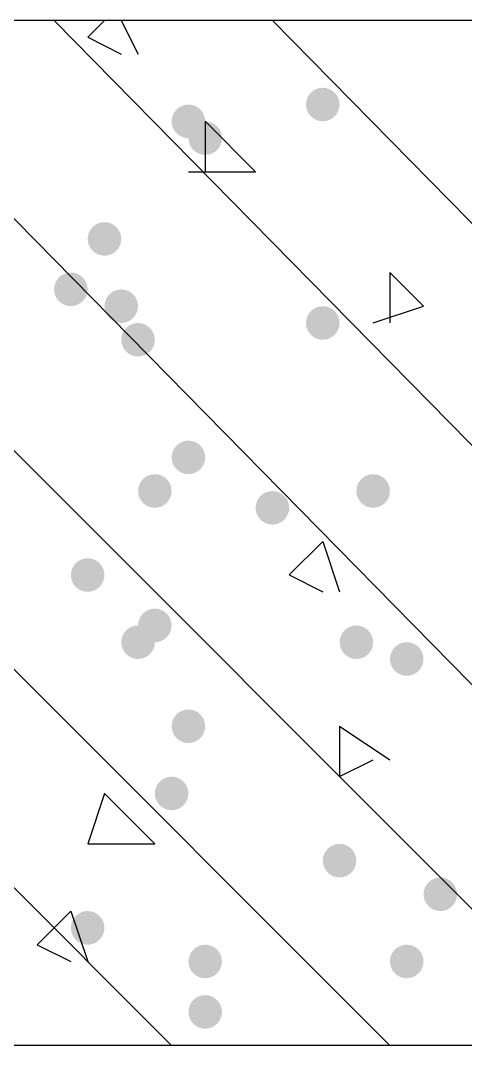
# Model space of a CAD drawing. Header units: inches. Extents: x 11 to 286, y 6 to 196.
# Drawn here: x 76.383 to 77.505, y 157.409 to 159.992 of the extents above; entities that cross this region are included whole.
import ezdxf

# ---------------------------------------------------------------- set-up
doc = ezdxf.new("R2010")
doc.units = ezdxf.units.IN
doc.header["$MEASUREMENT"] = 0
doc.layers.add('PDF_几何图形', color=7, linetype='Continuous')
doc.layers.add('PDF_实体填充', color=7, linetype='Continuous', true_color=0xffffff)

msp = doc.modelspace()

# ---------------------------------------------------------------- hatches: boundary and pattern name
at = {"layer": 'PDF_实体填充', "transparency": 33554559}
h = msp.add_hatch(color=7, dxfattribs=at)
edge = h.paths.add_edge_path(flags=0)
edge.add_spline(control_points=[(77.1878, 159.7801), (77.1878, 159.7568), (77.1687, 159.7378), (77.1454, 159.7378)], knot_values=[0, 0, 0, 0, 1, 1, 1, 1], degree=3, periodic=0)
edge.add_spline(control_points=[(77.1454, 159.7378), (77.1222, 159.7378), (77.1031, 159.7568), (77.1031, 159.7801)], knot_values=[0, 0, 0, 0, 1, 1, 1, 1], degree=3, periodic=0)
edge.add_line((77.1031, 159.7801), (77.1031, 159.7801))
edge.add_spline(control_points=[(77.1031, 159.7801), (77.1031, 159.8034), (77.1222, 159.8224), (77.1454, 159.8224)], knot_values=[0, 0, 0, 0, 1, 1, 1, 1], degree=3, periodic=0)
edge.add_spline(control_points=[(77.1454, 159.8224), (77.1687, 159.8224), (77.1878, 159.8034), (77.1878, 159.7801)], knot_values=[0, 0, 0, 0, 1, 1, 1, 1], degree=3, periodic=0)
edge.add_line((77.1878, 159.7801), (77.1878, 159.7801))
edge.add_line((77.1878, 159.7801), (77.1878, 159.7801))
h = msp.add_hatch(color=7, dxfattribs=at)
edge = h.paths.add_edge_path(flags=0)
edge.add_spline(control_points=[(76.8491, 159.7378), (76.8491, 159.7145), (76.8301, 159.6954), (76.8068, 159.6954)], knot_values=[0, 0, 0, 0, 1, 1, 1, 1], degree=3, periodic=0)
edge.add_spline(control_points=[(76.8068, 159.6954), (76.7835, 159.6954), (76.7644, 159.7145), (76.7644, 159.7378)], knot_values=[0, 0, 0, 0, 1, 1, 1, 1], degree=3, periodic=0)
edge.add_line((76.7644, 159.7378), (76.7644, 159.7378))
edge.add_spline(control_points=[(76.7644, 159.7378), (76.7644, 159.7611), (76.7835, 159.7801), (76.8068, 159.7801)], knot_values=[0, 0, 0, 0, 1, 1, 1, 1], degree=3, periodic=0)
edge.add_spline(control_points=[(76.8068, 159.7801), (76.8301, 159.7801), (76.8491, 159.7611), (76.8491, 159.7378)], knot_values=[0, 0, 0, 0, 1, 1, 1, 1], degree=3, periodic=0)
edge.add_line((76.8491, 159.7378), (76.8491, 159.7378))
edge.add_line((76.8491, 159.7378), (76.8491, 159.7378))
h = msp.add_hatch(color=7, dxfattribs=at)
edge = h.paths.add_edge_path(flags=0)
edge.add_spline(control_points=[(76.8914, 159.6954), (76.8914, 159.6722), (76.8724, 159.6531), (76.8491, 159.6531)], knot_values=[0, 0, 0, 0, 1, 1, 1, 1], degree=3, periodic=0)
edge.add_spline(control_points=[(76.8491, 159.6531), (76.8258, 159.6531), (76.8068, 159.6722), (76.8068, 159.6954)], knot_values=[0, 0, 0, 0, 1, 1, 1, 1], degree=3, periodic=0)
edge.add_line((76.8068, 159.6954), (76.8068, 159.6954))
edge.add_spline(control_points=[(76.8068, 159.6954), (76.8068, 159.7187), (76.8258, 159.7378), (76.8491, 159.7378)], knot_values=[0, 0, 0, 0, 1, 1, 1, 1], degree=3, periodic=0)
edge.add_spline(control_points=[(76.8491, 159.7378), (76.8724, 159.7378), (76.8914, 159.7187), (76.8914, 159.6954)], knot_values=[0, 0, 0, 0, 1, 1, 1, 1], degree=3, periodic=0)
edge.add_line((76.8914, 159.6954), (76.8914, 159.6954))
edge.add_line((76.8914, 159.6954), (76.8914, 159.6954))
h = msp.add_hatch(color=7, dxfattribs=at)
edge = h.paths.add_edge_path(flags=0)
edge.add_spline(control_points=[(76.6374, 159.4414), (76.6374, 159.4182), (76.6184, 159.3991), (76.5951, 159.3991)], knot_values=[0, 0, 0, 0, 1, 1, 1, 1], degree=3, periodic=0)
edge.add_spline(control_points=[(76.5951, 159.3991), (76.5718, 159.3991), (76.5528, 159.4182), (76.5528, 159.4414)], knot_values=[0, 0, 0, 0, 1, 1, 1, 1], degree=3, periodic=0)
edge.add_line((76.5528, 159.4414), (76.5528, 159.4414))
edge.add_spline(control_points=[(76.5528, 159.4414), (76.5528, 159.4647), (76.5718, 159.4838), (76.5951, 159.4838)], knot_values=[0, 0, 0, 0, 1, 1, 1, 1], degree=3, periodic=0)
edge.add_spline(control_points=[(76.5951, 159.4838), (76.6184, 159.4838), (76.6374, 159.4647), (76.6374, 159.4414)], knot_values=[0, 0, 0, 0, 1, 1, 1, 1], degree=3, periodic=0)
edge.add_line((76.6374, 159.4414), (76.6374, 159.4414))
edge.add_line((76.6374, 159.4414), (76.6374, 159.4414))
h = msp.add_hatch(color=7, dxfattribs=at)
edge = h.paths.add_edge_path(flags=0)
edge.add_spline(control_points=[(76.5528, 159.3144), (76.5528, 159.2912), (76.5337, 159.2721), (76.5104, 159.2721)], knot_values=[0, 0, 0, 0, 1, 1, 1, 1], degree=3, periodic=0)
edge.add_spline(control_points=[(76.5104, 159.2721), (76.4872, 159.2721), (76.4681, 159.2912), (76.4681, 159.3144)], knot_values=[0, 0, 0, 0, 1, 1, 1, 1], degree=3, periodic=0)
edge.add_line((76.4681, 159.3144), (76.4681, 159.3144))
edge.add_spline(control_points=[(76.4681, 159.3144), (76.4681, 159.3377), (76.4872, 159.3568), (76.5104, 159.3568)], knot_values=[0, 0, 0, 0, 1, 1, 1, 1], degree=3, periodic=0)
edge.add_spline(control_points=[(76.5104, 159.3568), (76.5337, 159.3568), (76.5528, 159.3377), (76.5528, 159.3144)], knot_values=[0, 0, 0, 0, 1, 1, 1, 1], degree=3, periodic=0)
edge.add_line((76.5528, 159.3144), (76.5528, 159.3144))
edge.add_line((76.5528, 159.3144), (76.5528, 159.3144))
h = msp.add_hatch(color=7, dxfattribs=at)
edge = h.paths.add_edge_path(flags=0)
edge.add_spline(control_points=[(76.6798, 159.2721), (76.6798, 159.2488), (76.6607, 159.2298), (76.6374, 159.2298)], knot_values=[0, 0, 0, 0, 1, 1, 1, 1], degree=3, periodic=0)
edge.add_spline(control_points=[(76.6374, 159.2298), (76.6142, 159.2298), (76.5951, 159.2488), (76.5951, 159.2721)], knot_values=[0, 0, 0, 0, 1, 1, 1, 1], degree=3, periodic=0)
edge.add_line((76.5951, 159.2721), (76.5951, 159.2721))
edge.add_spline(control_points=[(76.5951, 159.2721), (76.5951, 159.2954), (76.6142, 159.3144), (76.6374, 159.3144)], knot_values=[0, 0, 0, 0, 1, 1, 1, 1], degree=3, periodic=0)
edge.add_spline(control_points=[(76.6374, 159.3144), (76.6607, 159.3144), (76.6798, 159.2954), (76.6798, 159.2721)], knot_values=[0, 0, 0, 0, 1, 1, 1, 1], degree=3, periodic=0)
edge.add_line((76.6798, 159.2721), (76.6798, 159.2721))
edge.add_line((76.6798, 159.2721), (76.6798, 159.2721))
h = msp.add_hatch(color=7, dxfattribs=at)
edge = h.paths.add_edge_path(flags=0)
edge.add_spline(control_points=[(77.1878, 159.2298), (77.1878, 159.2065), (77.1687, 159.1874), (77.1454, 159.1874)], knot_values=[0, 0, 0, 0, 1, 1, 1, 1], degree=3, periodic=0)
edge.add_spline(control_points=[(77.1454, 159.1874), (77.1222, 159.1874), (77.1031, 159.2065), (77.1031, 159.2298)], knot_values=[0, 0, 0, 0, 1, 1, 1, 1], degree=3, periodic=0)
edge.add_line((77.1031, 159.2298), (77.1031, 159.2298))
edge.add_spline(control_points=[(77.1031, 159.2298), (77.1031, 159.2531), (77.1222, 159.2721), (77.1454, 159.2721)], knot_values=[0, 0, 0, 0, 1, 1, 1, 1], degree=3, periodic=0)
edge.add_spline(control_points=[(77.1454, 159.2721), (77.1687, 159.2721), (77.1878, 159.2531), (77.1878, 159.2298)], knot_values=[0, 0, 0, 0, 1, 1, 1, 1], degree=3, periodic=0)
edge.add_line((77.1878, 159.2298), (77.1878, 159.2298))
edge.add_line((77.1878, 159.2298), (77.1878, 159.2298))
h = msp.add_hatch(color=7, dxfattribs=at)
edge = h.paths.add_edge_path(flags=0)
edge.add_spline(control_points=[(76.7221, 159.1874), (76.7221, 159.1642), (76.7031, 159.1451), (76.6798, 159.1451)], knot_values=[0, 0, 0, 0, 1, 1, 1, 1], degree=3, periodic=0)
edge.add_spline(control_points=[(76.6798, 159.1451), (76.6565, 159.1451), (76.6374, 159.1642), (76.6374, 159.1874)], knot_values=[0, 0, 0, 0, 1, 1, 1, 1], degree=3, periodic=0)
edge.add_line((76.6374, 159.1874), (76.6374, 159.1874))
edge.add_spline(control_points=[(76.6374, 159.1874), (76.6374, 159.2107), (76.6565, 159.2298), (76.6798, 159.2298)], knot_values=[0, 0, 0, 0, 1, 1, 1, 1], degree=3, periodic=0)
edge.add_spline(control_points=[(76.6798, 159.2298), (76.7031, 159.2298), (76.7221, 159.2107), (76.7221, 159.1874)], knot_values=[0, 0, 0, 0, 1, 1, 1, 1], degree=3, periodic=0)
edge.add_line((76.7221, 159.1874), (76.7221, 159.1874))
edge.add_line((76.7221, 159.1874), (76.7221, 159.1874))
h = msp.add_hatch(color=7, dxfattribs=at)
edge = h.paths.add_edge_path(flags=0)
edge.add_spline(control_points=[(76.8491, 158.8911), (76.8491, 158.8678), (76.8301, 158.8488), (76.8068, 158.8488)], knot_values=[0, 0, 0, 0, 1, 1, 1, 1], degree=3, periodic=0)
edge.add_spline(control_points=[(76.8068, 158.8488), (76.7835, 158.8488), (76.7644, 158.8678), (76.7644, 158.8911)], knot_values=[0, 0, 0, 0, 1, 1, 1, 1], degree=3, periodic=0)
edge.add_line((76.7644, 158.8911), (76.7644, 158.8911))
edge.add_spline(control_points=[(76.7644, 158.8911), (76.7644, 158.9144), (76.7835, 158.9334), (76.8068, 158.9334)], knot_values=[0, 0, 0, 0, 1, 1, 1, 1], degree=3, periodic=0)
edge.add_spline(control_points=[(76.8068, 158.9334), (76.8301, 158.9334), (76.8491, 158.9144), (76.8491, 158.8911)], knot_values=[0, 0, 0, 0, 1, 1, 1, 1], degree=3, periodic=0)
edge.add_line((76.8491, 158.8911), (76.8491, 158.8911))
edge.add_line((76.8491, 158.8911), (76.8491, 158.8911))
h = msp.add_hatch(color=7, dxfattribs=at)
edge = h.paths.add_edge_path(flags=0)
edge.add_spline(control_points=[(76.7644, 158.8064), (76.7644, 158.7832), (76.7454, 158.7641), (76.7221, 158.7641)], knot_values=[0, 0, 0, 0, 1, 1, 1, 1], degree=3, periodic=0)
edge.add_spline(control_points=[(76.7221, 158.7641), (76.6988, 158.7641), (76.6798, 158.7832), (76.6798, 158.8064)], knot_values=[0, 0, 0, 0, 1, 1, 1, 1], degree=3, periodic=0)
edge.add_line((76.6798, 158.8064), (76.6798, 158.8064))
edge.add_spline(control_points=[(76.6798, 158.8064), (76.6798, 158.8297), (76.6988, 158.8488), (76.7221, 158.8488)], knot_values=[0, 0, 0, 0, 1, 1, 1, 1], degree=3, periodic=0)
edge.add_spline(control_points=[(76.7221, 158.8488), (76.7454, 158.8488), (76.7644, 158.8297), (76.7644, 158.8064)], knot_values=[0, 0, 0, 0, 1, 1, 1, 1], degree=3, periodic=0)
edge.add_line((76.7644, 158.8064), (76.7644, 158.8064))
edge.add_line((76.7644, 158.8064), (76.7644, 158.8064))
h = msp.add_hatch(color=7, dxfattribs=at)
edge = h.paths.add_edge_path(flags=0)
edge.add_spline(control_points=[(77.3148, 158.8064), (77.3148, 158.7832), (77.2957, 158.7641), (77.2724, 158.7641)], knot_values=[0, 0, 0, 0, 1, 1, 1, 1], degree=3, periodic=0)
edge.add_spline(control_points=[(77.2724, 158.7641), (77.2492, 158.7641), (77.2301, 158.7832), (77.2301, 158.8064)], knot_values=[0, 0, 0, 0, 1, 1, 1, 1], degree=3, periodic=0)
edge.add_line((77.2301, 158.8064), (77.2301, 158.8064))
edge.add_spline(control_points=[(77.2301, 158.8064), (77.2301, 158.8297), (77.2492, 158.8488), (77.2724, 158.8488)], knot_values=[0, 0, 0, 0, 1, 1, 1, 1], degree=3, periodic=0)
edge.add_spline(control_points=[(77.2724, 158.8488), (77.2957, 158.8488), (77.3148, 158.8297), (77.3148, 158.8064)], knot_values=[0, 0, 0, 0, 1, 1, 1, 1], degree=3, periodic=0)
edge.add_line((77.3148, 158.8064), (77.3148, 158.8064))
edge.add_line((77.3148, 158.8064), (77.3148, 158.8064))
h = msp.add_hatch(color=7, dxfattribs=at)
edge = h.paths.add_edge_path(flags=0)
edge.add_spline(control_points=[(77.0608, 158.7641), (77.0608, 158.7408), (77.0417, 158.7218), (77.0184, 158.7218)], knot_values=[0, 0, 0, 0, 1, 1, 1, 1], degree=3, periodic=0)
edge.add_spline(control_points=[(77.0184, 158.7218), (76.9952, 158.7218), (76.9761, 158.7408), (76.9761, 158.7641)], knot_values=[0, 0, 0, 0, 1, 1, 1, 1], degree=3, periodic=0)
edge.add_line((76.9761, 158.7641), (76.9761, 158.7641))
edge.add_spline(control_points=[(76.9761, 158.7641), (76.9761, 158.7874), (76.9952, 158.8064), (77.0184, 158.8064)], knot_values=[0, 0, 0, 0, 1, 1, 1, 1], degree=3, periodic=0)
edge.add_spline(control_points=[(77.0184, 158.8064), (77.0417, 158.8064), (77.0608, 158.7874), (77.0608, 158.7641)], knot_values=[0, 0, 0, 0, 1, 1, 1, 1], degree=3, periodic=0)
edge.add_line((77.0608, 158.7641), (77.0608, 158.7641))
edge.add_line((77.0608, 158.7641), (77.0608, 158.7641))
h = msp.add_hatch(color=7, dxfattribs=at)
edge = h.paths.add_edge_path(flags=0)
edge.add_spline(control_points=[(76.5951, 158.5948), (76.5951, 158.5715), (76.5761, 158.5524), (76.5528, 158.5524)], knot_values=[0, 0, 0, 0, 1, 1, 1, 1], degree=3, periodic=0)
edge.add_spline(control_points=[(76.5528, 158.5524), (76.5295, 158.5524), (76.5104, 158.5715), (76.5104, 158.5948)], knot_values=[0, 0, 0, 0, 1, 1, 1, 1], degree=3, periodic=0)
edge.add_line((76.5104, 158.5948), (76.5104, 158.5948))
edge.add_spline(control_points=[(76.5104, 158.5948), (76.5104, 158.6181), (76.5295, 158.6371), (76.5528, 158.6371)], knot_values=[0, 0, 0, 0, 1, 1, 1, 1], degree=3, periodic=0)
edge.add_spline(control_points=[(76.5528, 158.6371), (76.5761, 158.6371), (76.5951, 158.6181), (76.5951, 158.5948)], knot_values=[0, 0, 0, 0, 1, 1, 1, 1], degree=3, periodic=0)
edge.add_line((76.5951, 158.5948), (76.5951, 158.5948))
edge.add_line((76.5951, 158.5948), (76.5951, 158.5948))
h = msp.add_hatch(color=7, dxfattribs=at)
edge = h.paths.add_edge_path(flags=0)
edge.add_spline(control_points=[(76.7644, 158.4678), (76.7644, 158.4445), (76.7454, 158.4254), (76.7221, 158.4254)], knot_values=[0, 0, 0, 0, 1, 1, 1, 1], degree=3, periodic=0)
edge.add_spline(control_points=[(76.7221, 158.4254), (76.6988, 158.4254), (76.6798, 158.4445), (76.6798, 158.4678)], knot_values=[0, 0, 0, 0, 1, 1, 1, 1], degree=3, periodic=0)
edge.add_line((76.6798, 158.4678), (76.6798, 158.4678))
edge.add_spline(control_points=[(76.6798, 158.4678), (76.6798, 158.4911), (76.6988, 158.5101), (76.7221, 158.5101)], knot_values=[0, 0, 0, 0, 1, 1, 1, 1], degree=3, periodic=0)
edge.add_spline(control_points=[(76.7221, 158.5101), (76.7454, 158.5101), (76.7644, 158.4911), (76.7644, 158.4678)], knot_values=[0, 0, 0, 0, 1, 1, 1, 1], degree=3, periodic=0)
edge.add_line((76.7644, 158.4678), (76.7644, 158.4678))
edge.add_line((76.7644, 158.4678), (76.7644, 158.4678))
h = msp.add_hatch(color=7, dxfattribs=at)
edge = h.paths.add_edge_path(flags=0)
edge.add_spline(control_points=[(76.7221, 158.4254), (76.7221, 158.4022), (76.7031, 158.3831), (76.6798, 158.3831)], knot_values=[0, 0, 0, 0, 1, 1, 1, 1], degree=3, periodic=0)
edge.add_spline(control_points=[(76.6798, 158.3831), (76.6565, 158.3831), (76.6374, 158.4022), (76.6374, 158.4254)], knot_values=[0, 0, 0, 0, 1, 1, 1, 1], degree=3, periodic=0)
edge.add_line((76.6374, 158.4254), (76.6374, 158.4254))
edge.add_spline(control_points=[(76.6374, 158.4254), (76.6374, 158.4487), (76.6565, 158.4678), (76.6798, 158.4678)], knot_values=[0, 0, 0, 0, 1, 1, 1, 1], degree=3, periodic=0)
edge.add_spline(control_points=[(76.6798, 158.4678), (76.7031, 158.4678), (76.7221, 158.4487), (76.7221, 158.4254)], knot_values=[0, 0, 0, 0, 1, 1, 1, 1], degree=3, periodic=0)
edge.add_line((76.7221, 158.4254), (76.7221, 158.4254))
edge.add_line((76.7221, 158.4254), (76.7221, 158.4254))
h = msp.add_hatch(color=7, dxfattribs=at)
edge = h.paths.add_edge_path(flags=0)
edge.add_spline(control_points=[(77.2724, 158.4254), (77.2724, 158.4022), (77.2534, 158.3831), (77.2301, 158.3831)], knot_values=[0, 0, 0, 0, 1, 1, 1, 1], degree=3, periodic=0)
edge.add_spline(control_points=[(77.2301, 158.3831), (77.2068, 158.3831), (77.1878, 158.4022), (77.1878, 158.4254)], knot_values=[0, 0, 0, 0, 1, 1, 1, 1], degree=3, periodic=0)
edge.add_line((77.1878, 158.4254), (77.1878, 158.4254))
edge.add_spline(control_points=[(77.1878, 158.4254), (77.1878, 158.4487), (77.2068, 158.4678), (77.2301, 158.4678)], knot_values=[0, 0, 0, 0, 1, 1, 1, 1], degree=3, periodic=0)
edge.add_spline(control_points=[(77.2301, 158.4678), (77.2534, 158.4678), (77.2724, 158.4487), (77.2724, 158.4254)], knot_values=[0, 0, 0, 0, 1, 1, 1, 1], degree=3, periodic=0)
edge.add_line((77.2724, 158.4254), (77.2724, 158.4254))
edge.add_line((77.2724, 158.4254), (77.2724, 158.4254))
h = msp.add_hatch(color=7, dxfattribs=at)
edge = h.paths.add_edge_path(flags=0)
edge.add_spline(control_points=[(77.3994, 158.3831), (77.3994, 158.3598), (77.3804, 158.3408), (77.3571, 158.3408)], knot_values=[0, 0, 0, 0, 1, 1, 1, 1], degree=3, periodic=0)
edge.add_spline(control_points=[(77.3571, 158.3408), (77.3338, 158.3408), (77.3148, 158.3598), (77.3148, 158.3831)], knot_values=[0, 0, 0, 0, 1, 1, 1, 1], degree=3, periodic=0)
edge.add_line((77.3148, 158.3831), (77.3148, 158.3831))
edge.add_spline(control_points=[(77.3148, 158.3831), (77.3148, 158.4064), (77.3338, 158.4254), (77.3571, 158.4254)], knot_values=[0, 0, 0, 0, 1, 1, 1, 1], degree=3, periodic=0)
edge.add_spline(control_points=[(77.3571, 158.4254), (77.3804, 158.4254), (77.3994, 158.4064), (77.3994, 158.3831)], knot_values=[0, 0, 0, 0, 1, 1, 1, 1], degree=3, periodic=0)
edge.add_line((77.3994, 158.3831), (77.3994, 158.3831))
edge.add_line((77.3994, 158.3831), (77.3994, 158.3831))
h = msp.add_hatch(color=7, dxfattribs=at)
edge = h.paths.add_edge_path(flags=0)
edge.add_spline(control_points=[(76.8491, 158.2138), (76.8491, 158.1905), (76.8301, 158.1714), (76.8068, 158.1714)], knot_values=[0, 0, 0, 0, 1, 1, 1, 1], degree=3, periodic=0)
edge.add_spline(control_points=[(76.8068, 158.1714), (76.7835, 158.1714), (76.7644, 158.1905), (76.7644, 158.2138)], knot_values=[0, 0, 0, 0, 1, 1, 1, 1], degree=3, periodic=0)
edge.add_line((76.7644, 158.2138), (76.7644, 158.2138))
edge.add_spline(control_points=[(76.7644, 158.2138), (76.7644, 158.2371), (76.7835, 158.2561), (76.8068, 158.2561)], knot_values=[0, 0, 0, 0, 1, 1, 1, 1], degree=3, periodic=0)
edge.add_spline(control_points=[(76.8068, 158.2561), (76.8301, 158.2561), (76.8491, 158.2371), (76.8491, 158.2138)], knot_values=[0, 0, 0, 0, 1, 1, 1, 1], degree=3, periodic=0)
edge.add_line((76.8491, 158.2138), (76.8491, 158.2138))
edge.add_line((76.8491, 158.2138), (76.8491, 158.2138))
h = msp.add_hatch(color=7, dxfattribs=at)
edge = h.paths.add_edge_path(flags=0)
edge.add_spline(control_points=[(76.8068, 158.0444), (76.8068, 158.0212), (76.7877, 158.0021), (76.7644, 158.0021)], knot_values=[0, 0, 0, 0, 1, 1, 1, 1], degree=3, periodic=0)
edge.add_spline(control_points=[(76.7644, 158.0021), (76.7412, 158.0021), (76.7221, 158.0212), (76.7221, 158.0444)], knot_values=[0, 0, 0, 0, 1, 1, 1, 1], degree=3, periodic=0)
edge.add_line((76.7221, 158.0444), (76.7221, 158.0444))
edge.add_spline(control_points=[(76.7221, 158.0444), (76.7221, 158.0677), (76.7412, 158.0868), (76.7644, 158.0868)], knot_values=[0, 0, 0, 0, 1, 1, 1, 1], degree=3, periodic=0)
edge.add_spline(control_points=[(76.7644, 158.0868), (76.7877, 158.0868), (76.8068, 158.0677), (76.8068, 158.0444)], knot_values=[0, 0, 0, 0, 1, 1, 1, 1], degree=3, periodic=0)
edge.add_line((76.8068, 158.0444), (76.8068, 158.0444))
edge.add_line((76.8068, 158.0444), (76.8068, 158.0444))
h = msp.add_hatch(color=7, dxfattribs=at)
edge = h.paths.add_edge_path(flags=0)
edge.add_spline(control_points=[(77.2301, 157.8751), (77.2301, 157.8518), (77.2111, 157.8328), (77.1878, 157.8328)], knot_values=[0, 0, 0, 0, 1, 1, 1, 1], degree=3, periodic=0)
edge.add_spline(control_points=[(77.1878, 157.8328), (77.1645, 157.8328), (77.1454, 157.8518), (77.1454, 157.8751)], knot_values=[0, 0, 0, 0, 1, 1, 1, 1], degree=3, periodic=0)
edge.add_line((77.1454, 157.8751), (77.1454, 157.8751))
edge.add_spline(control_points=[(77.1454, 157.8751), (77.1454, 157.8984), (77.1645, 157.9174), (77.1878, 157.9174)], knot_values=[0, 0, 0, 0, 1, 1, 1, 1], degree=3, periodic=0)
edge.add_spline(control_points=[(77.1878, 157.9174), (77.2111, 157.9174), (77.2301, 157.8984), (77.2301, 157.8751)], knot_values=[0, 0, 0, 0, 1, 1, 1, 1], degree=3, periodic=0)
edge.add_line((77.2301, 157.8751), (77.2301, 157.8751))
edge.add_line((77.2301, 157.8751), (77.2301, 157.8751))
h = msp.add_hatch(color=7, dxfattribs=at)
edge = h.paths.add_edge_path(flags=0)
edge.add_spline(control_points=[(77.4841, 157.7904), (77.4841, 157.7672), (77.4651, 157.7481), (77.4418, 157.7481)], knot_values=[0, 0, 0, 0, 1, 1, 1, 1], degree=3, periodic=0)
edge.add_spline(control_points=[(77.4418, 157.7481), (77.4185, 157.7481), (77.3994, 157.7672), (77.3994, 157.7904)], knot_values=[0, 0, 0, 0, 1, 1, 1, 1], degree=3, periodic=0)
edge.add_line((77.3994, 157.7904), (77.3994, 157.7904))
edge.add_spline(control_points=[(77.3994, 157.7904), (77.3994, 157.8137), (77.4185, 157.8328), (77.4418, 157.8328)], knot_values=[0, 0, 0, 0, 1, 1, 1, 1], degree=3, periodic=0)
edge.add_spline(control_points=[(77.4418, 157.8328), (77.4651, 157.8328), (77.4841, 157.8137), (77.4841, 157.7904)], knot_values=[0, 0, 0, 0, 1, 1, 1, 1], degree=3, periodic=0)
edge.add_line((77.4841, 157.7904), (77.4841, 157.7904))
edge.add_line((77.4841, 157.7904), (77.4841, 157.7904))
h = msp.add_hatch(color=7, dxfattribs=at)
edge = h.paths.add_edge_path(flags=0)
edge.add_spline(control_points=[(76.5951, 157.7058), (76.5951, 157.6825), (76.5761, 157.6634), (76.5528, 157.6634)], knot_values=[0, 0, 0, 0, 1, 1, 1, 1], degree=3, periodic=0)
edge.add_spline(control_points=[(76.5528, 157.6634), (76.5295, 157.6634), (76.5104, 157.6825), (76.5104, 157.7058)], knot_values=[0, 0, 0, 0, 1, 1, 1, 1], degree=3, periodic=0)
edge.add_line((76.5104, 157.7058), (76.5104, 157.7058))
edge.add_spline(control_points=[(76.5104, 157.7058), (76.5104, 157.7291), (76.5295, 157.7481), (76.5528, 157.7481)], knot_values=[0, 0, 0, 0, 1, 1, 1, 1], degree=3, periodic=0)
edge.add_spline(control_points=[(76.5528, 157.7481), (76.5761, 157.7481), (76.5951, 157.7291), (76.5951, 157.7058)], knot_values=[0, 0, 0, 0, 1, 1, 1, 1], degree=3, periodic=0)
edge.add_line((76.5951, 157.7058), (76.5951, 157.7058))
edge.add_line((76.5951, 157.7058), (76.5951, 157.7058))
h = msp.add_hatch(color=7, dxfattribs=at)
edge = h.paths.add_edge_path(flags=0)
edge.add_spline(control_points=[(76.8914, 157.6211), (76.8914, 157.5978), (76.8724, 157.5788), (76.8491, 157.5788)], knot_values=[0, 0, 0, 0, 1, 1, 1, 1], degree=3, periodic=0)
edge.add_spline(control_points=[(76.8491, 157.5788), (76.8258, 157.5788), (76.8068, 157.5978), (76.8068, 157.6211)], knot_values=[0, 0, 0, 0, 1, 1, 1, 1], degree=3, periodic=0)
edge.add_line((76.8068, 157.6211), (76.8068, 157.6211))
edge.add_spline(control_points=[(76.8068, 157.6211), (76.8068, 157.6444), (76.8258, 157.6634), (76.8491, 157.6634)], knot_values=[0, 0, 0, 0, 1, 1, 1, 1], degree=3, periodic=0)
edge.add_spline(control_points=[(76.8491, 157.6634), (76.8724, 157.6634), (76.8914, 157.6444), (76.8914, 157.6211)], knot_values=[0, 0, 0, 0, 1, 1, 1, 1], degree=3, periodic=0)
edge.add_line((76.8914, 157.6211), (76.8914, 157.6211))
edge.add_line((76.8914, 157.6211), (76.8914, 157.6211))
h = msp.add_hatch(color=7, dxfattribs=at)
edge = h.paths.add_edge_path(flags=0)
edge.add_spline(control_points=[(77.3994, 157.6211), (77.3994, 157.5978), (77.3804, 157.5788), (77.3571, 157.5788)], knot_values=[0, 0, 0, 0, 1, 1, 1, 1], degree=3, periodic=0)
edge.add_spline(control_points=[(77.3571, 157.5788), (77.3338, 157.5788), (77.3148, 157.5978), (77.3148, 157.6211)], knot_values=[0, 0, 0, 0, 1, 1, 1, 1], degree=3, periodic=0)
edge.add_line((77.3148, 157.6211), (77.3148, 157.6211))
edge.add_spline(control_points=[(77.3148, 157.6211), (77.3148, 157.6444), (77.3338, 157.6634), (77.3571, 157.6634)], knot_values=[0, 0, 0, 0, 1, 1, 1, 1], degree=3, periodic=0)
edge.add_spline(control_points=[(77.3571, 157.6634), (77.3804, 157.6634), (77.3994, 157.6444), (77.3994, 157.6211)], knot_values=[0, 0, 0, 0, 1, 1, 1, 1], degree=3, periodic=0)
edge.add_line((77.3994, 157.6211), (77.3994, 157.6211))
edge.add_line((77.3994, 157.6211), (77.3994, 157.6211))
h = msp.add_hatch(color=7, dxfattribs=at)
edge = h.paths.add_edge_path(flags=0)
edge.add_spline(control_points=[(76.8914, 157.4941), (76.8914, 157.4708), (76.8724, 157.4518), (76.8491, 157.4518)], knot_values=[0, 0, 0, 0, 1, 1, 1, 1], degree=3, periodic=0)
edge.add_spline(control_points=[(76.8491, 157.4518), (76.8258, 157.4518), (76.8068, 157.4708), (76.8068, 157.4941)], knot_values=[0, 0, 0, 0, 1, 1, 1, 1], degree=3, periodic=0)
edge.add_line((76.8068, 157.4941), (76.8068, 157.4941))
edge.add_spline(control_points=[(76.8068, 157.4941), (76.8068, 157.5174), (76.8258, 157.5364), (76.8491, 157.5364)], knot_values=[0, 0, 0, 0, 1, 1, 1, 1], degree=3, periodic=0)
edge.add_spline(control_points=[(76.8491, 157.5364), (76.8724, 157.5364), (76.8914, 157.5174), (76.8914, 157.4941)], knot_values=[0, 0, 0, 0, 1, 1, 1, 1], degree=3, periodic=0)
edge.add_line((76.8914, 157.4941), (76.8914, 157.4941))
edge.add_line((76.8914, 157.4941), (76.8914, 157.4941))

# ---------------------------------------------------------------- linework, layer by layer
at = {"layer": 'PDF_几何图形'}
for p, q in [((117.4891, 159.9918), (66.0964, 159.9918)), ((75.8754, 159.9918), (78.4154, 157.4094)), ((76.4681, 159.9918), (79.0081, 157.4094)), ((76.5951, 159.9918), (76.5528, 159.9494)), ((76.6374, 159.9918), (76.6798, 159.9071)), ((77.0184, 159.9918), (79.5584, 157.4094)), ((75.3251, 159.9494), (77.8651, 157.4094)), ((76.5528, 159.9494), (76.6374, 159.9071)), ((76.8491, 159.7378), (76.9761, 159.6108)), ((76.8491, 159.7378), (76.8491, 159.6108)), ((76.8068, 159.6108), (76.9761, 159.6108)), ((75.3251, 159.3991), (77.3148, 157.4094)), ((77.3148, 159.3568), (77.3994, 159.2721)), ((77.3148, 159.3568), (77.3148, 159.2298)), ((77.2724, 159.2298), (77.3994, 159.2721)), ((75.3251, 158.8488), (76.7644, 157.4094)), ((77.1454, 158.6794), (77.0608, 158.5948)), ((77.1454, 158.6794), (77.1878, 158.5524)), ((77.0608, 158.5948), (77.1454, 158.5524)), ((77.1878, 158.2138), (77.3148, 158.1291)), ((77.1878, 158.2138), (77.1878, 158.0868)), ((77.1878, 158.0868), (77.2724, 158.1291)), ((76.5951, 158.0444), (76.5528, 157.9174)), ((76.5951, 158.0444), (76.7221, 157.9174)), ((76.5528, 157.9174), (76.7221, 157.9174)), ((76.5104, 157.7481), (76.4258, 157.6634)), ((76.5104, 157.7481), (76.5528, 157.6211)), ((76.4258, 157.6634), (76.5104, 157.6211)), ((117.4891, 157.4094), (68.6788, 157.4094))]:
    msp.add_line(p, q, dxfattribs=at)

doc.saveas('drawing.dxf')
